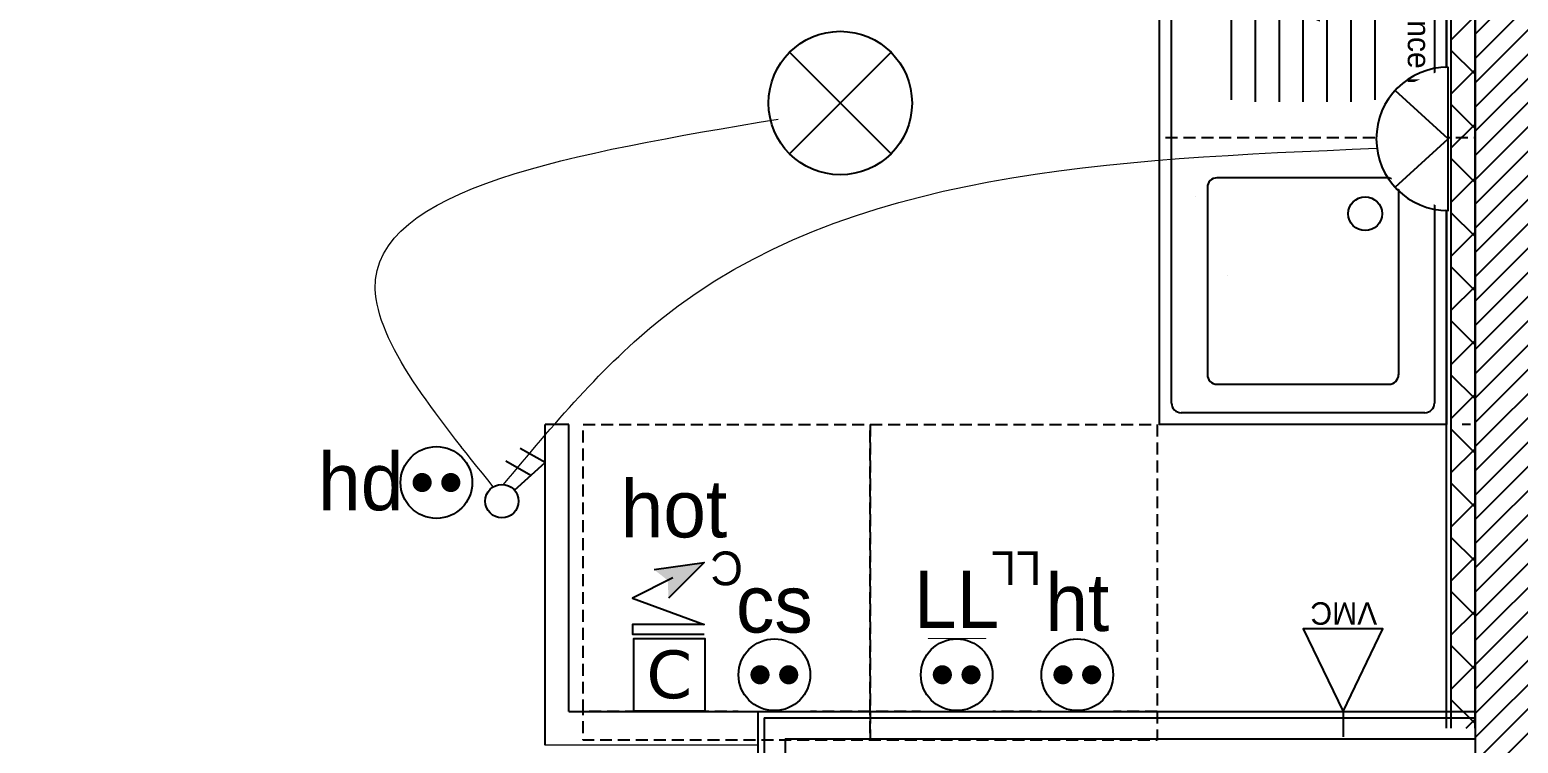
# Model space of a CAD drawing. Header units: centimetres. Extents: x 2648 to 12729, y 1890 to 6224.
# Drawn here: x 8740.5 to 9051.8, y 4634.8 to 4783.9 of the extents above; entities that cross this region are included whole.
import ezdxf

# ---------------------------------------------------------------- set-up
doc = ezdxf.new("R2010")
doc.units = ezdxf.units.CM
for name, pattern in [('Style de ligne -1', [0.41664, 0.20828, -0.20836]), ('Style de ligne -13', [0.147638, 0.098425, -0.049213]), ('Style de ligne -5', [0.20828, 0.069425, -0.138855])]:
    doc.linetypes.add(name, pattern=pattern)
for name, color, linetype in [('B aménagement intérieur', 252, 'Continuous'), ('B GÈnÈral_Hatch', 252, 'Continuous'), ('B Général', 252, 'Continuous'), ('C ANNOTATIONS-prestations', 252, 'Continuous'), ('D SURFACES-shab', 252, 'Continuous'), ('F REMPLISSAGE-vert clair', 252, 'Continuous'), ('F REMPLISSAGE-vert foncé', 252, 'Continuous'), ('prlm-EAU-EF', 161, 'Continuous')]:
    doc.layers.add(name, color=color, linetype=linetype)
doc.layers.add('prlm-ELEC-CFO', color=10, linetype='Continuous', lineweight=25)
doc.styles.add('Eurostile', font='Eurosti.TTF')
doc.styles.add('Eurostile (italic)', font='Eurostib.TTF')
doc.styles.add('prlm-elec-cfo', font='comic.ttf', dxfattribs={"height": 12})
doc.styles.get("Standard").update_dxf_attribs({"font": 'isocp.shx', "height": 15})

# ---------------------------------------------------------------- blocks, each defined once
blk = doc.blocks.new('xi.hot')
at = {"layer": 'prlm-ELEC-CFO', "lineweight": 5}
blk.add_hatch(color=0, dxfattribs=at).paths.add_polyline_path([(-3, 6), (-0.1, 3.7), (0, 0), (7.5, 7.5)])
at = {"layer": 'prlm-ELEC-CFO', "color": 0}
for points in [[(-3, 6), (7.5, 7.5), (0, 0)], [(0.95, 4.23), (-7.5, 0), (7.5, -5.5), (-7.5, -5.5), (-7.5, -7.5), (7.5, -7.5)]]:
    blk.add_lwpolyline(points, dxfattribs=at)
blk = doc.blocks.new('xi.LLrob')
at = {"layer": 'prlm-EAU-EF', "color": 0}
blk.add_lwpolyline([(-6, 7.5), (6, 7.5), (-6, -7.5), (6, -7.5)], close=True, dxfattribs=at)
blk = doc.blocks.new('xi.LL')
at = {"color": 0, "lineweight": 5}
blk.add_wipeout([(-7.5, -7.5), (7.5, -7.5), (7.5, 7.5), (-7.5, 7.5)], dxfattribs=at).dxf.layer = 'prlm-ELEC-CFO'
at = {"layer": 'prlm-ELEC-CFO', "color": 0, "linetype": 'ByBlock', "lineweight": 5, "const_width": 2}
for points in [[(-4, 0, 1), (-2, 0, 1)], [(2, 0, 1), (4, 0, 1)]]:
    blk.add_lwpolyline(points, format="xyb", close=True, dxfattribs=at)
at = {"layer": 'prlm-ELEC-CFO', "color": 0, "linetype": 'ByBlock', "lineweight": -2}
blk.add_circle((0, 0), 7.5, dxfattribs=at)
blk = doc.blocks.new('xi.PCS')
at = {"color": 0, "lineweight": 5}
blk.add_wipeout([(-7.5, -7.5), (7.5, -7.5), (7.5, 7.5), (-7.5, 7.5)], dxfattribs=at).dxf.layer = 'prlm-ELEC-CFO'
at = {"layer": 'prlm-ELEC-CFO', "color": 0, "linetype": 'ByBlock', "lineweight": 5, "const_width": 2}
for points in [[(-4, 0, 1), (-2, 0, 1)], [(2, 0, 1), (4, 0, 1)]]:
    blk.add_lwpolyline(points, format="xyb", close=True, dxfattribs=at)
at = {"layer": 'prlm-ELEC-CFO', "color": 0, "linetype": 'ByBlock', "lineweight": -2}
blk.add_circle((0, 0), 7.5, dxfattribs=at)
blk = doc.blocks.new('xi.SF32')
at = {"layer": 'prlm-ELEC-CFO', "color": 0, "flags": 128}
blk.add_lwpolyline([(-7.5, -7.5), (7.5, -7.5), (7.5, 7.5), (-7.5, 7.5)], close=True, dxfattribs=at)
at = {"layer": 'prlm-ELEC-CFO', "color": 0, "linetype": 'ByBlock', "insert": (0, 0), "char_height": 10, "width": 11.36, "attachment_point": 5}
blk.add_mtext('{\\fVerdana|b0|i0|c0|p34;C}', dxfattribs=at)
blk = doc.blocks.new('xi.PCHT')
at = {"color": 0, "lineweight": 5}
blk.add_wipeout([(-7.5, -7.5), (7.5, -7.5), (7.5, 7.5), (-7.5, 7.5)], dxfattribs=at).dxf.layer = 'prlm-ELEC-CFO'
at = {"layer": 'prlm-ELEC-CFO', "color": 0, "linetype": 'ByBlock', "lineweight": 5, "const_width": 2}
for points in [[(-4, 0, 1), (-2, 0, 1)], [(2, 0, 1), (4, 0, 1)]]:
    blk.add_lwpolyline(points, format="xyb", close=True, dxfattribs=at)
at = {"layer": 'prlm-ELEC-CFO', "color": 0, "linetype": 'ByBlock', "lineweight": -2}
blk.add_circle((0, 0), 7.5, dxfattribs=at)
blk = doc.blocks.new('xi.PCHD')
at = {"color": 0, "lineweight": 5}
blk.add_wipeout([(-7.5, -7.5), (7.5, -7.5), (7.5, 7.5), (-7.5, 7.5)], dxfattribs=at).dxf.layer = 'prlm-ELEC-CFO'
at = {"layer": 'prlm-ELEC-CFO', "color": 0, "linetype": 'ByBlock', "lineweight": 5, "const_width": 2}
for points in [[(-4, 0, 1), (-2, 0, 1)], [(2, 0, 1), (4, 0, 1)]]:
    blk.add_lwpolyline(points, format="xyb", close=True, dxfattribs=at)
at = {"layer": 'prlm-ELEC-CFO', "color": 0, "linetype": 'ByBlock', "lineweight": -2}
blk.add_circle((0, 0), 7.5, dxfattribs=at)
blk = doc.blocks.new('xi.DA')
at = {"layer": 'prlm-ELEC-CFO', "color": 0}
for points in [[(0.61, -1.67), (7.04, 4.05), (1.81, 7.01)], [(4.05, 1.39), (-1.17, 4.34)]]:
    blk.add_lwpolyline(points, dxfattribs=at)
blk.add_circle((-2, -4), 3.5, dxfattribs=at)
blk = doc.blocks.new('xi.PTCE')
at = {"layer": 'prlm-ELEC-CFO', "color": 0}
for points in [[(-10.61, 10.61), (10.61, -10.61)], [(10.61, 10.61), (-10.61, -10.61)]]:
    blk.add_lwpolyline(points, dxfattribs=at)
at = {"layer": 'prlm-ELEC-CFO', "color": 0, "linetype": 'ByBlock'}
blk.add_circle((0, 0), 15, dxfattribs=at)
blk = doc.blocks.new('xi.ECAP')
at = {"color": 0}
blk.add_wipeout([(-15, 0), (-10.13, 11.06), (0, 15), (10.13, 11.06), (15, 0)], dxfattribs=at).dxf.layer = 'prlm-ELEC-CFO'
at = {"layer": 'prlm-ELEC-CFO', "color": 0, "linetype": 'ByBlock', "lineweight": -2, "flags": 128}
blk.add_lwpolyline([(15, 0, 1), (-15, 0)], format="xyb", close=True, dxfattribs=at)
at = {"layer": 'prlm-ELEC-CFO', "color": 0}
blk.add_lwpolyline([(-10.13, 11.06), (0, 0), (10.13, 11.06)], dxfattribs=at)
blk = doc.blocks.new('B 80.Lave Linge')
at = {"layer": 'B Général', "linetype": 'Style de ligne -13', "ltscale": 25.4, "flags": 128}
blk.add_lwpolyline([(-29.47, 30), (-29.47, 36), (30.53, 36), (30.53, 30)], dxfattribs=at)
blk.add_lwpolyline([(-29.47, 30), (30.53, 30), (30.53, -30), (-29.47, -30)], close=True, dxfattribs=at)
at = {"layer": 'B Général', "insert": (0, 0), "char_height": 7.059, "attachment_point": 5, "line_spacing_factor": 0.894142, "style": 'Eurostile'}
blk.add_mtext('LL', dxfattribs=at)
blk = doc.blocks.new('B 80.Cuisson')
at = {"layer": 'B Général', "linetype": 'Style de ligne -13', "ltscale": 25.4, "flags": 128}
blk.add_lwpolyline([(-30, 30), (-30, 36), (30, 36), (30, 30)], dxfattribs=at)
blk.add_lwpolyline([(-30, 30), (30, 30), (30, -30), (-30, -30)], close=True, dxfattribs=at)
at = {"layer": 'B Général', "insert": (0, 0), "char_height": 7.06, "attachment_point": 5, "line_spacing_factor": 0.894142, "style": 'Eurostile'}
blk.add_mtext('C', dxfattribs=at)
blk = doc.blocks.new('B 80.Lave Vaisselle')
at = {"layer": 'B Général', "linetype": 'Style de ligne -13', "ltscale": 25.4, "flags": 128}
blk.add_lwpolyline([(-30, 30), (-30, 36), (30, 36), (30, 30)], dxfattribs=at)
blk.add_lwpolyline([(-30, 30), (30, 30), (30, -30), (-30, -30)], close=True, dxfattribs=at)
at = {"layer": 'B Général', "insert": (0, 0), "char_height": 7.059, "attachment_point": 5, "line_spacing_factor": 0.894142, "style": 'Eurostile'}
blk.add_mtext('LV', dxfattribs=at)
blk = doc.blocks.new('B 80.Evier 120x60')
at = {"layer": 'B Général', "linetype": 'Continuous'}
for p, q in [((-55.5, -2.5), (55.5, -2.5)), ((-57.5, -55.5), (-57.5, -4.5)), ((57.5, -4.5), (57.5, -55.5)), ((-52.12, -15), (-7.88, -15)), ((-52.5, -20), (-7.5, -20)), ((-52.5, -25), (-7.5, -25)), ((-52.5, -30), (-7.5, -30)), ((-52.5, -35), (-7.5, -35)), ((-52.5, -40), (-7.5, -40)), ((-52.12, -45), (-7.88, -45)), ((28.75, -45.8), (28.75, -45.8)), ((12.27, -52.47), (12.27, -52.47)), ((55.5, -57.5), (-55.5, -57.5))]:
    blk.add_line(p, q, dxfattribs=at)
at = {"layer": 'B Général', "linetype": 'Style de ligne -5', "ltscale": 25.4, "flags": 128}
blk.add_lwpolyline([(-60, 0), (-60, 6), (60, 6), (60, 0)], dxfattribs=at)
at = {"layer": 'B Général', "linetype": 'Continuous', "flags": 128}
blk.add_lwpolyline([(-60, 0), (60, 0), (60, -60), (-60, -60)], close=True, dxfattribs=at)
for points in [[(8.4, -12), (8.4, -48, 0.414212), (10.4, -50), (49.55, -50, 0.198914), (50.96, -49.41, 0.198914), (51.55, -48), (51.55, -12, 0.414214), (49.55, -10)], [(8.4, -12, -0.414212), (10.4, -10), (49.6, -10)]]:
    blk.add_lwpolyline(points, format="xyb", dxfattribs=at)
at = {"layer": 'B Général', "linetype": 'Continuous'}
for centre, start, end in [((-55.5, -4.5), 90, 180), ((55.5, -4.5), 0, 90), ((-55.5, -55.5), 180, 270), ((55.5, -55.5), 270, 0)]:
    blk.add_arc(centre, 2, start, end, dxfattribs=at)
blk.add_ellipse((15.9, -17), major_axis=(3.54, 0), ratio=1, dxfattribs=at)
at = {"layer": 'B Général'}
blk.add_blockref('B 80.Lave Vaisselle', (-30, -30), dxfattribs=at)
at = {"layer": 'C ANNOTATIONS-prestations', "insert": (-37.15, -3.37), "char_height": 4.706, "attachment_point": 1, "line_spacing_factor": 0.894142, "style": 'Eurostile (italic)'}
blk.add_mtext('Faïence ht: 60cm', dxfattribs=at)
blk = doc.blocks.new('B 80.VMC')
at = {"layer": 'B Général', "linetype": 'Style de ligne -1', "ltscale": 25.4}
blk.add_line((0, 10.77), (0, 17), dxfattribs=at)
at = {"layer": 'B Général', "linetype": 'Continuous', "flags": 128}
blk.add_lwpolyline([(0, 10.77), (-8.34, -6.52), (8.34, -6.52)], close=True, dxfattribs=at)
at = {"layer": 'C ANNOTATIONS-prestations', "insert": (-7.15, -7.39), "char_height": 4.706, "attachment_point": 1, "line_spacing_factor": 0.894142, "style": 'Eurostile'}
blk.add_mtext('VMC', dxfattribs=at)

msp = doc.modelspace()

# ---------------------------------------------------------------- hatches: boundary and pattern name
at = {"layer": 'B GÈnÈral_Hatch', "linetype": 'Continuous'}
h = msp.add_hatch(dxfattribs=at)
h.set_pattern_fill('50_BETON', color=256, style=0, pattern_type=2)
h.set_pattern_definition([(45, (0, 0), (2.4253472, -2.6458333), [])])
h.paths.add_polyline_path([(9060.796, 5118.341), (9042.796, 5118.341), (9042.796, 4251.003), (9060.796, 4251.003)])
h = msp.add_hatch(dxfattribs=at)
h.set_pattern_fill('02_ISOLANT', color=256, angle=90, style=0, pattern_type=2)
h.set_pattern_definition([(135, (8748.181, 4480.932), (-5.65685, -5.65685), []), (225, (8748.181, 4480.932), (-5.65685, 5.65685), [])])
h.paths.add_polyline_path([(9037.796, 4637.891), (9042.796, 4637.891), (9042.796, 4883.389), (9037.796, 4883.389)])

# ---------------------------------------------------------------- linework, layer by layer
at = {"layer": 'B aménagement intérieur', "linetype": 'Continuous'}
for q in [(9042.841, 4641.386), (8892.792, 4602.081)]:
    msp.add_line((8892.792, 4641.377), q, dxfattribs=at)
at = {"layer": 'B Général', "linetype": 'Continuous', "lineweight": 18}
msp.add_line((9042.796, 5118.341), (9042.796, 4251.003), dxfattribs=at)
at = {"layer": 'B Général', "linetype": 'Continuous'}
for p, q in [((9042.796, 5118.341), (9042.796, 4251.003)), ((9036.796, 4637.891), (9036.796, 4883.389)), ((9036.796, 4637.891), (9036.796, 4883.389)), ((9037.796, 4637.891), (9037.796, 4883.389)), ((9042.796, 4637.891), (9042.796, 4883.389)), ((9042.796, 4637.891), (9042.796, 4883.389)), ((8848.263, 4634.379), (8848.263, 4701.389)), ((8853.263, 4701.389), (8848.263, 4701.389)), ((8848.263, 4634.379), (8848.263, 4701.389)), ((8853.263, 4641.379), (8853.263, 4701.389)), ((8853.263, 4641.379), (8853.263, 4701.389)), ((8853.263, 4641.379), (8896.291, 4641.382))]:
    msp.add_line(p, q, dxfattribs=at)
at = {"layer": 'D SURFACES-shab', "lineweight": 18, "flags": 128}
msp.add_lwpolyline([(8892.792, 4497.471), (8892.792, 4634.378), (8848.263, 4634.378), (8848.263, 4701.389), (8853.263, 4701.389), (8853.263, 4641.385), (9036.796, 4641.385), (9036.796, 4883.389), (8452.485, 4883.389), (8452.485, 4497.471)], close=True, dxfattribs=at)
at = {"layer": 'F REMPLISSAGE-vert clair'}
for p, q in [((8894.092, 4640.077), (9042.841, 4640.086)), ((8894.092, 4640.077), (8894.092, 4603.381)), ((8898.492, 4635.677), (9042.842, 4635.686)), ((8898.492, 4635.677), (8898.492, 4607.781))]:
    msp.add_line(p, q, dxfattribs=at)
at = {"layer": 'F REMPLISSAGE-vert foncé', "linetype": 'Continuous'}
for q in [(9042.841, 4641.386), (8892.792, 4602.081)]:
    msp.add_line((8892.792, 4641.377), q, dxfattribs=at)
at = {"layer": 'F REMPLISSAGE-vert foncé'}
for p, q in [((8894.092, 4640.077), (9042.841, 4640.086)), ((8894.092, 4640.077), (8894.092, 4603.381)), ((8898.492, 4635.677), (9042.842, 4635.686)), ((8898.492, 4635.677), (8898.492, 4607.781))]:
    msp.add_line(p, q, dxfattribs=at)
at = {"layer": 'prlm-ELEC-CFO', "lineweight": 13}
msp.add_spline([(8784.736, 4504.254), (8746.446, 4554.774), (8667.879, 4610.437), (8665.095, 4688.36)], degree=3, dxfattribs=at)

# ---------------------------------------------------------------- block references
at = {"layer": 'B Général'}
for name, p, rotation in [('B 80.Evier 120x60', (9036.796, 4761.389), 270), ('B 80.Cuisson', (8886.263, 4671.389), 180), ('B 80.Lave Linge', (8946.796, 4671.389), 180), ('B 80.VMC', (9015.181, 4652.161), 180)]:
    msp.add_blockref(name, p, dxfattribs=dict(at, rotation=rotation))
at = {"layer": 'prlm-EAU-EF'}
msp.add_blockref('xi.LLrob', (8934.363, 4649.084), dxfattribs=at)
at = {"layer": 'prlm-ELEC-CFO'}
for name, p in [('xi.PTCE', (8910.022, 4768.631)), ('xi.hot', (8874.062, 4665.095)), ('xi.SF32', (8874.245, 4649.08))]:
    msp.add_blockref(name, p, dxfattribs=at)

# ---------------------------------------------------------------- next in the draw order: texts
at = {"layer": 'prlm-EAU-EF', "lineweight": 20, "insert": (8934.362, 4664.831), "char_height": 12, "attachment_point": 5, "line_spacing_factor": 0.8, "style": 'prlm-elec-cfo', "bg_fill": 3, "box_fill_scale": 1.1, "bg_fill_color": 256, "bg_fill_transparency": 0}
msp.add_mtext('LL', dxfattribs=at)
at = {"layer": 'prlm-ELEC-CFO', "lineweight": 20, "char_height": 12, "line_spacing_factor": 0.8, "style": 'prlm-elec-cfo', "bg_fill": 3, "bg_fill_color": 256, "bg_fill_transparency": 0}
for s, insert, attachment_point, box_fill_scale in [('hd', (8809.719, 4689.397), 5, 1.1), ('hot', (8875.221, 4689.81), 2, 0.95), ('cs', (8896.224, 4663.827), 5, 1.1), ('ht', (8959.594, 4664.162), 5, 1.1)]:
    msp.add_mtext(s, dxfattribs=dict(at, insert=insert, attachment_point=attachment_point, box_fill_scale=box_fill_scale))

# ---------------------------------------------------------------- next in the draw order: linework, layer by layer
at = {"layer": 'prlm-ELEC-CFO', "lineweight": 13}
msp.add_spline([(8839.545, 4688.875), (8872.405, 4723.387), (9022.268, 4759.165)], degree=3, dxfattribs=at)

# ---------------------------------------------------------------- next in the draw order: block references
at = {"layer": 'prlm-ELEC-CFO'}
for name, p in [('xi.PCHD', (8825.55, 4689.283)), ('xi.PCS', (8896.225, 4649.082)), ('xi.PCHT', (8959.595, 4649.086))]:
    msp.add_blockref(name, p, dxfattribs=at)

# ---------------------------------------------------------------- next in the draw order: texts
at = {"layer": 'prlm-ELEC-CFO', "lineweight": 20, "insert": (8934.362, 4664.831), "char_height": 12, "attachment_point": 5, "line_spacing_factor": 0.8, "style": 'prlm-elec-cfo', "bg_fill": 3, "box_fill_scale": 1.1, "bg_fill_color": 256, "bg_fill_transparency": 0}
msp.add_mtext('LL', dxfattribs=at)

# ---------------------------------------------------------------- next in the draw order: linework, layer by layer
at = {"layer": 'prlm-ELEC-CFO', "lineweight": 13}
msp.add_spline([(8837.445, 4688.395), (8812.755, 4729.811), (8896.994, 4765.277)], degree=3, dxfattribs=at)

# ---------------------------------------------------------------- next in the draw order: block references
at = {"layer": 'prlm-ELEC-CFO', "rotation": 90}
msp.add_blockref('xi.ECAP', (9037.137, 4761.143), dxfattribs=at)
at = {"layer": 'prlm-ELEC-CFO'}
for name, p in [('xi.DA', (8841.237, 4689.389)), ('xi.LL', (8934.363, 4649.084))]:
    msp.add_blockref(name, p, dxfattribs=at)

doc.saveas('drawing.dxf')
